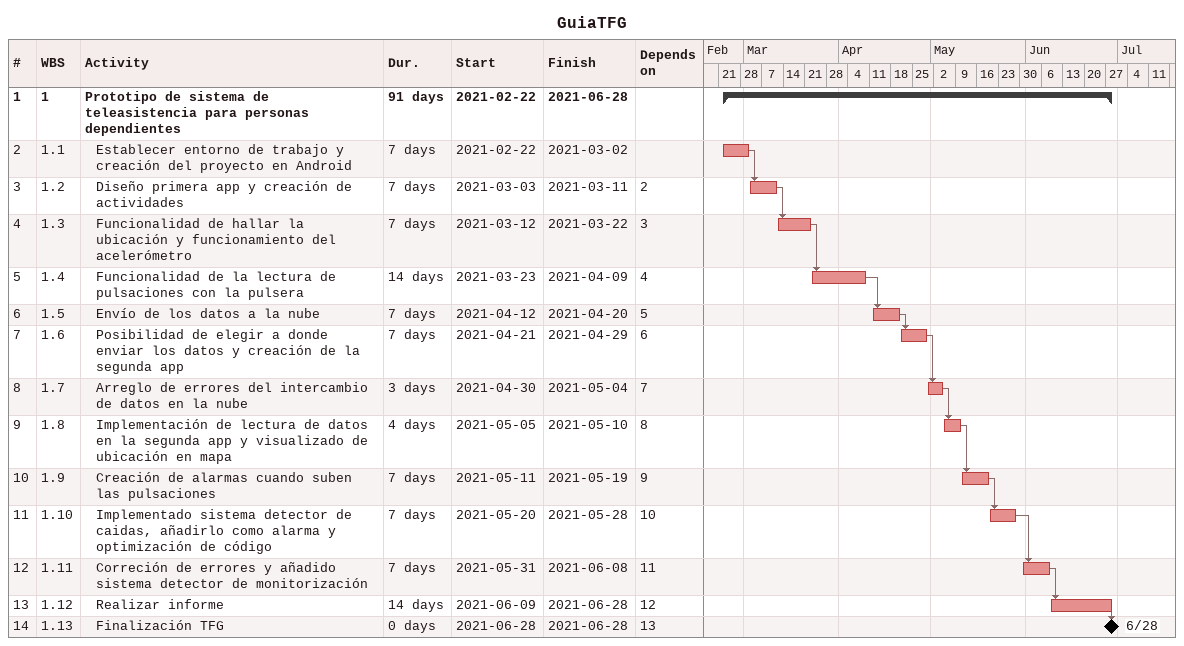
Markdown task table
GuiaTFG

| ID | WBS | Task | Duration | Start | Finish | Predecessors |
|---|---|---|---|---|---|---|
| 1 | 1 | **Prototipo de sistema de teleasistencia para personas dependientes** | 91d | 2021-02-22 | 2021-06-28 |  |
| 2 | 1.1 | Establecer entorno de trabajo y creación del proyecto en Android | 7d | 2021-02-22 | 2021-03-02 |  |
| 3 | 1.2 | Diseño primera app y creación de actividades | 7d | 2021-03-03 | 2021-03-11 | 2 |
| 4 | 1.3 | Funcionalidad de hallar la ubicación y funcionamiento del acelerómetro | 7d | 2021-03-12 | 2021-03-22 | 3 |
| 5 | 1.4 | Funcionalidad de la lectura de pulsaciones con la pulsera | 14d | 2021-03-23 | 2021-04-09 | 4 |
| 6 | 1.5 | Envío de los datos a la nube | 7d | 2021-04-12 | 2021-04-20 | 5 |
| 7 | 1.6 | Posibilidad de elegir a donde enviar los datos y creación de la segunda app | 7d | 2021-04-21 | 2021-04-29 | 6 |
| 8 | 1.7 | Arreglo de errores del intercambio de datos en la nube | 3d | 2021-04-30 | 2021-05-04 | 7 |
| 9 | 1.8 | Implementación de lectura de datos en la segunda app y visualizado de ubicación en mapa | 4d | 2021-05-05 | 2021-05-10 | 8 |
| 10 | 1.9 | Creación de alarmas cuando suben las pulsaciones | 7d | 2021-05-11 | 2021-05-19 | 9 |
| 11 | 1.10 | Implementado sistema detector de caidas, añadirlo como alarma y optimización de código | 7d | 2021-05-20 | 2021-05-28 | 10 |
| 12 | 1.11 | Correción de errores y añadido sistema detector de monitorización | 7d | 2021-05-31 | 2021-06-08 | 11 |
| 13 | 1.12 | Realizar informe | 14d | 2021-06-09 | 2021-06-28 | 12 |
| 14 | 1.13 | Finalización TFG | 0d | 2021-06-28 | 2021-06-28 | 13 |
